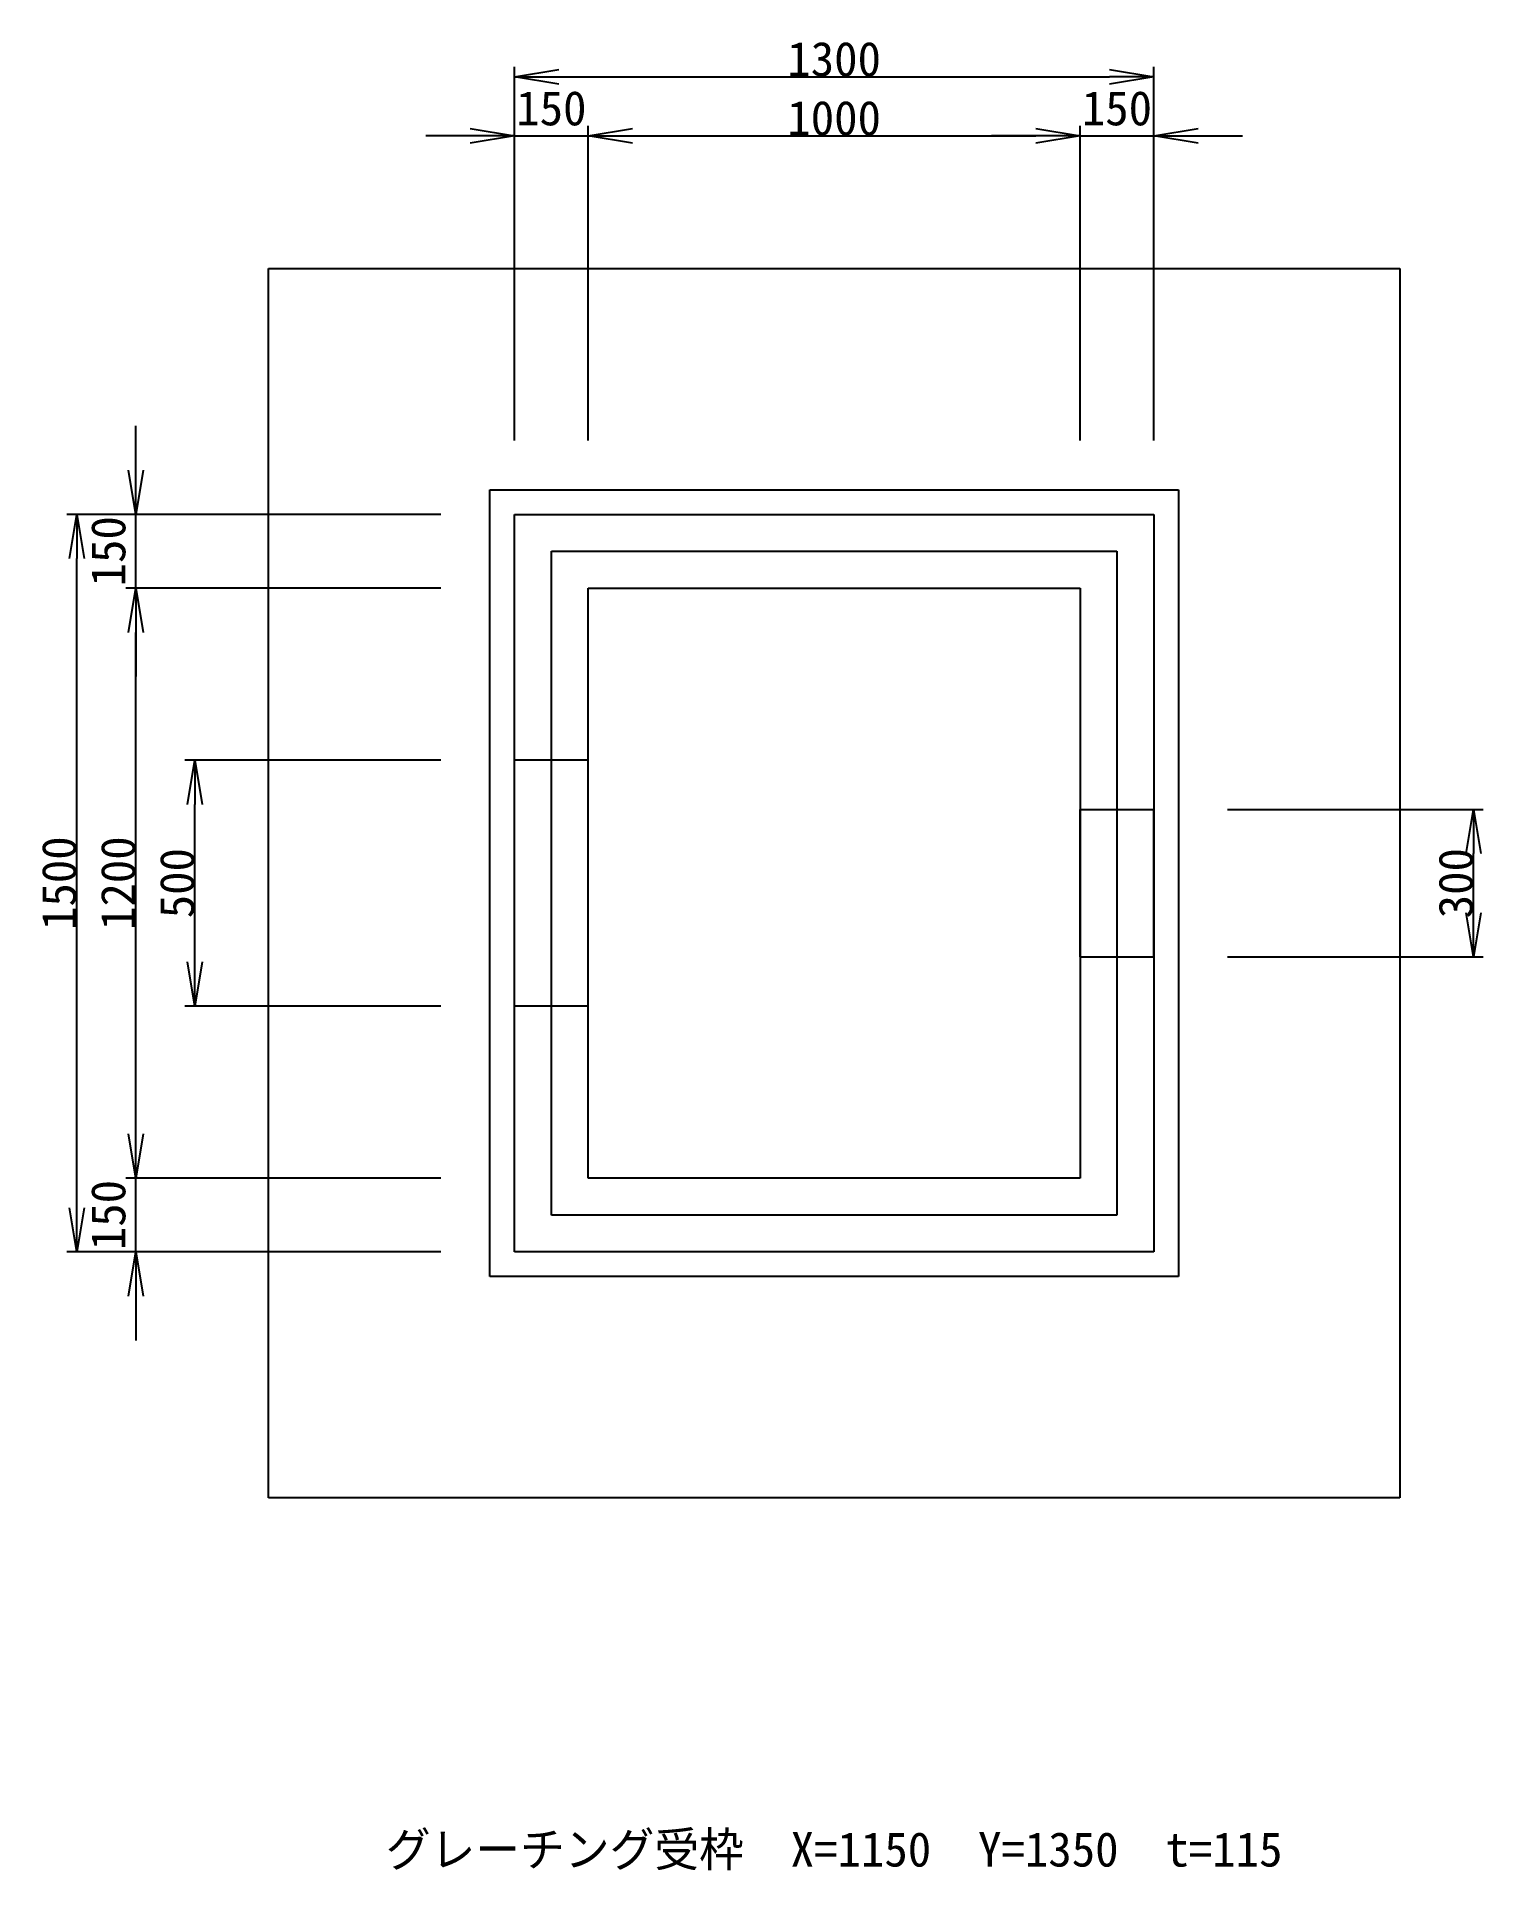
# Model space of a CAD drawing. Header units: millimetres. Extents: x -1622 to 1320, y -2008 to 1722.
import ezdxf
from ezdxf.enums import TextEntityAlignment as Align

# ---------------------------------------------------------------- set-up
doc = ezdxf.new("R2010")
doc.units = ezdxf.units.MM
doc.linetypes.add('DASHED', pattern=[2, 2])
for name, color, linetype in [('MASU_BASE', 2, 'Continuous'), ('MASU_CONC', 7, 'Continuous'), ('MASU_DIM', 7, 'Continuous'), ('MASU_EARTH', 3, 'Continuous'), ('MASU_GRAT', 4, 'Continuous'), ('MASU_KIRI', 6, 'Continuous')]:
    doc.layers.add(name, color=color, linetype=linetype)
doc.dimstyles.new('MASU_DIM_STYLE', dxfattribs={"dimtxt": 70, "dimasz": 90, "dimexe": 20, "dimexo": 0, "dimtad": 1, "dimblk": 'OPEN', "dimblk1": 'OPEN', "dimblk2": 'OPEN', "dimcen": 2.5, "dimclrd": 7, "dimclre": 7, "dimclrt": 7, "dimazin": 3, "dimtfac": 1, "dimtmove": 0, "dimatfit": 3, "dimlwd": -4, "dimlwe": -4})

# ---------------------------------------------------------------- blocks, each defined once
blk = doc.blocks.new('_OPEN')
at = {"color": 0, "linetype": 'BYBLOCK'}
blk.add_line((0, 0), (-1, 0), dxfattribs=at)
blk.add_lwpolyline([(-1, 0.164), (0, 0), (-1, -0.164)], dxfattribs=at)
blk = doc.blocks.new('*D1')
at = {"color": 7}
for p, q in [((800, 150), (1320, 150)), ((1300, -60), (1300, 60)), ((800, -150), (1320, -150))]:
    blk.add_line(p, q, dxfattribs=at)
at = {"layer": 'Defpoints'}
for p in [(800, 150), (800, -150), (1300, -150)]:
    blk.add_point(p, dxfattribs=at)
at = {"layer": 'MASU_DIM', "color": 7, "xscale": 90, "yscale": 90}
for p, rotation in [((1300, 150), 90), ((1300, -150), 270)]:
    blk.add_blockref('_OPEN', p, dxfattribs=dict(at, rotation=rotation))
at = {"layer": 'MASU_DIM', "color": 7, "insert": (1264.375, 0), "char_height": 70, "attachment_point": 5, "rotation": 90}
blk.add_mtext('300', dxfattribs=at)
blk = doc.blocks.new('*D2')
at = {"color": 7}
for p, q in [((-800, 250), (-1320, 250)), ((-1300, -160), (-1300, 160)), ((-800, -250), (-1320, -250))]:
    blk.add_line(p, q, dxfattribs=at)
at = {"layer": 'Defpoints'}
for p in [(-800, 250), (-1300, -250), (-800, -250)]:
    blk.add_point(p, dxfattribs=at)
at = {"layer": 'MASU_DIM', "color": 7, "xscale": 90, "yscale": 90}
for p, rotation in [((-1300, 250), 90), ((-1300, -250), 270)]:
    blk.add_blockref('_OPEN', p, dxfattribs=dict(at, rotation=rotation))
at = {"layer": 'MASU_DIM', "color": 7, "insert": (-1335.625, 0), "char_height": 70, "attachment_point": 5, "rotation": 90}
blk.add_mtext('500', dxfattribs=at)
blk = doc.blocks.new('*D3')
at = {"color": 7}
for p, q in [((-650, 900), (-650, 1540)), ((-500, 900), (-500, 1540)), ((-740, 1520), (-830, 1520)), ((-650, 1520), (-500, 1520)), ((-410, 1520), (-320, 1520))]:
    blk.add_line(p, q, dxfattribs=at)
at = {"layer": 'Defpoints'}
for p in [(-650, 1520), (-650, 900), (-500, 900)]:
    blk.add_point(p, dxfattribs=at)
at = {"layer": 'MASU_DIM', "color": 7, "xscale": 90, "yscale": 90}
blk.add_blockref('_OPEN', (-650, 1520), dxfattribs=at)
at = {"layer": 'MASU_DIM', "color": 7, "xscale": 90, "yscale": 90, "rotation": 180}
blk.add_blockref('_OPEN', (-500, 1520), dxfattribs=at)
at = {"layer": 'MASU_DIM', "color": 7, "insert": (-575, 1575.625), "char_height": 70, "attachment_point": 5}
blk.add_mtext('150', dxfattribs=at)
blk = doc.blocks.new('*D4')
at = {"color": 7}
for p, q in [((-500, 900), (-500, 1540)), ((500, 900), (500, 1540)), ((-410, 1520), (410, 1520))]:
    blk.add_line(p, q, dxfattribs=at)
at = {"layer": 'Defpoints'}
for p in [(-500, 1520), (-500, 900), (500, 900)]:
    blk.add_point(p, dxfattribs=at)
at = {"layer": 'MASU_DIM', "color": 7, "xscale": 90, "yscale": 90, "rotation": 180}
blk.add_blockref('_OPEN', (-500, 1520), dxfattribs=at)
at = {"layer": 'MASU_DIM', "color": 7, "xscale": 90, "yscale": 90}
blk.add_blockref('_OPEN', (500, 1520), dxfattribs=at)
at = {"layer": 'MASU_DIM', "color": 7, "insert": (0, 1555.625), "char_height": 70, "attachment_point": 5}
blk.add_mtext('1000', dxfattribs=at)
blk = doc.blocks.new('*D5')
at = {"color": 7}
for p, q in [((500, 900), (500, 1540)), ((650, 900), (650, 1540)), ((410, 1520), (320, 1520)), ((500, 1520), (650, 1520)), ((740, 1520), (830, 1520))]:
    blk.add_line(p, q, dxfattribs=at)
at = {"layer": 'Defpoints'}
for p in [(500, 1520), (500, 900), (650, 900)]:
    blk.add_point(p, dxfattribs=at)
at = {"layer": 'MASU_DIM', "color": 7, "xscale": 90, "yscale": 90}
blk.add_blockref('_OPEN', (500, 1520), dxfattribs=at)
at = {"layer": 'MASU_DIM', "color": 7, "xscale": 90, "yscale": 90, "rotation": 180}
blk.add_blockref('_OPEN', (650, 1520), dxfattribs=at)
at = {"layer": 'MASU_DIM', "color": 7, "insert": (575, 1575.625), "char_height": 70, "attachment_point": 5}
blk.add_mtext('150', dxfattribs=at)
blk = doc.blocks.new('*D6')
at = {"color": 7}
for p, q in [((-1420, -510), (-1420, -420)), ((-800, -600), (-1440, -600)), ((-1420, -750), (-1420, -600)), ((-800, -750), (-1440, -750)), ((-1420, -840), (-1420, -930))]:
    blk.add_line(p, q, dxfattribs=at)
at = {"layer": 'Defpoints'}
for p in [(-800, -600), (-1420, -750), (-800, -750)]:
    blk.add_point(p, dxfattribs=at)
at = {"layer": 'MASU_DIM', "color": 7, "xscale": 90, "yscale": 90}
for p, rotation in [((-1420, -600), 270), ((-1420, -750), 90)]:
    blk.add_blockref('_OPEN', p, dxfattribs=dict(at, rotation=rotation))
at = {"layer": 'MASU_DIM', "color": 7, "insert": (-1475.625, -675), "char_height": 70, "attachment_point": 5, "rotation": 90}
blk.add_mtext('150', dxfattribs=at)
blk = doc.blocks.new('*D7')
at = {"color": 7}
for p, q in [((-800, 600), (-1440, 600)), ((-1420, -510), (-1420, 510)), ((-800, -600), (-1440, -600))]:
    blk.add_line(p, q, dxfattribs=at)
at = {"layer": 'Defpoints'}
for p in [(-800, 600), (-1420, -600), (-800, -600)]:
    blk.add_point(p, dxfattribs=at)
at = {"layer": 'MASU_DIM', "color": 7, "xscale": 90, "yscale": 90}
for p, rotation in [((-1420, 600), 90), ((-1420, -600), 270)]:
    blk.add_blockref('_OPEN', p, dxfattribs=dict(at, rotation=rotation))
at = {"layer": 'MASU_DIM', "color": 7, "insert": (-1455.625, 0), "char_height": 70, "attachment_point": 5, "rotation": 90}
blk.add_mtext('1200', dxfattribs=at)
blk = doc.blocks.new('*D8')
at = {"color": 7}
for p, q in [((-1420, 840), (-1420, 930)), ((-800, 750), (-1440, 750)), ((-1420, 600), (-1420, 750)), ((-800, 600), (-1440, 600)), ((-1420, 510), (-1420, 420))]:
    blk.add_line(p, q, dxfattribs=at)
at = {"layer": 'Defpoints'}
for p in [(-800, 750), (-1420, 600), (-800, 600)]:
    blk.add_point(p, dxfattribs=at)
at = {"layer": 'MASU_DIM', "color": 7, "xscale": 90, "yscale": 90}
for p, rotation in [((-1420, 750), 270), ((-1420, 600), 90)]:
    blk.add_blockref('_OPEN', p, dxfattribs=dict(at, rotation=rotation))
at = {"layer": 'MASU_DIM', "color": 7, "insert": (-1475.625, 675), "char_height": 70, "attachment_point": 5, "rotation": 90}
blk.add_mtext('150', dxfattribs=at)
blk = doc.blocks.new('*D9')
at = {"color": 7}
for p, q in [((-650, 900), (-650, 1660)), ((650, 900), (650, 1660)), ((-560, 1640), (560, 1640))]:
    blk.add_line(p, q, dxfattribs=at)
at = {"layer": 'Defpoints'}
for p in [(-650, 1640), (-650, 900), (650, 900)]:
    blk.add_point(p, dxfattribs=at)
at = {"layer": 'MASU_DIM', "color": 7, "xscale": 90, "yscale": 90, "rotation": 180}
blk.add_blockref('_OPEN', (-650, 1640), dxfattribs=at)
at = {"layer": 'MASU_DIM', "color": 7, "xscale": 90, "yscale": 90}
blk.add_blockref('_OPEN', (650, 1640), dxfattribs=at)
at = {"layer": 'MASU_DIM', "color": 7, "insert": (0, 1675.625), "char_height": 70, "attachment_point": 5}
blk.add_mtext('1300', dxfattribs=at)
blk = doc.blocks.new('*D10')
at = {"color": 7}
for p, q in [((-800, 750), (-1560, 750)), ((-1540, -660), (-1540, 660)), ((-800, -750), (-1560, -750))]:
    blk.add_line(p, q, dxfattribs=at)
at = {"layer": 'Defpoints'}
for p in [(-800, 750), (-1540, -750), (-800, -750)]:
    blk.add_point(p, dxfattribs=at)
at = {"layer": 'MASU_DIM', "color": 7, "xscale": 90, "yscale": 90}
for p, rotation in [((-1540, 750), 90), ((-1540, -750), 270)]:
    blk.add_blockref('_OPEN', p, dxfattribs=dict(at, rotation=rotation))
at = {"layer": 'MASU_DIM', "color": 7, "insert": (-1575.625, 0), "char_height": 70, "attachment_point": 5, "rotation": 90}
blk.add_mtext('1500', dxfattribs=at)

msp = doc.modelspace()

# ---------------------------------------------------------------- linework, layer by layer
at = {"layer": 'MASU_BASE', "linetype": 'Continuous'}
for p, q in [((-700, -800), (-700, 800)), ((-700, 800), (700, 800)), ((700, 800), (700, -800)), ((700, -800), (-700, -800))]:
    msp.add_line(p, q, dxfattribs=at)
at = {"layer": 'MASU_CONC', "linetype": 'Continuous'}
for p, q in [((-650, -750), (-650, 750)), ((-650, 750), (650, 750)), ((650, 750), (650, -750)), ((-500, -600), (-500, 600)), ((-500, 600), (500, 600)), ((500, 600), (500, -600)), ((500, -600), (-500, -600)), ((650, -750), (-650, -750))]:
    msp.add_line(p, q, dxfattribs=at)
at = {"layer": 'MASU_EARTH', "linetype": 'DASHED'}
for p, q in [((-1150, -1250), (-1150, 1250)), ((-1150, 1250), (1150, 1250)), ((-1150, -1250), (-1150, 1250)), ((-1150, 1250), (1150, 1250)), ((-1150, 1250), (-1150, 1250)), ((1150, 1250), (1150, -1250)), ((1150, 1250), (1150, -1250)), ((1150, 1250), (1150, 1250)), ((1150, -1250), (-1150, -1250)), ((1150, -1250), (-1150, -1250)), ((-1150, -1250), (-1150, -1250)), ((1150, -1250), (1150, -1250))]:
    msp.add_line(p, q, dxfattribs=at)
at = {"layer": 'MASU_GRAT', "linetype": 'Continuous'}
for p, q in [((-575, -675), (-575, 675)), ((-575, 675), (575, 675)), ((575, 675), (575, -675)), ((575, -675), (-575, -675))]:
    msp.add_line(p, q, dxfattribs=at)
at = {"layer": 'MASU_KIRI', "linetype": 'DASHED'}
for p, q in [((-650, -250), (-650, 250)), ((-500, 250), (-650, 250)), ((-500, -250), (-500, 250)), ((500, -150), (500, 150)), ((500, 150), (650, 150)), ((650, -150), (650, 150)), ((500, -150), (650, -150)), ((-500, -250), (-650, -250))]:
    msp.add_line(p, q, dxfattribs=at)

# ---------------------------------------------------------------- texts
at = {"layer": 'MASU_DIM', "color": 7}
msp.add_text('グレーチング受枠  X=1150  Y=1350  t=115', height=70, dxfattribs=at).set_placement((0, -2000), align=Align.CENTER)

# ---------------------------------------------------------------- dimensions: what is measured, and where the dimension line sits
at = {"layer": 'MASU_DIM'}
for base, p1, p2, picture, middle in [((-650, 1640), (-650, 900), (650, 900), '*D9', (0, 1675.625)), ((-650, 1520), (-650, 900), (-500, 900), '*D3', (-575, 1575.625)), ((500, 1520), (500, 900), (650, 900), '*D5', (575, 1575.625)), ((-500, 1520), (-500, 900), (500, 900), '*D4', (0, 1555.625))]:
    dim = msp.add_linear_dim(base=base, p1=p1, p2=p2, dimstyle='MASU_DIM_STYLE', dxfattribs=at)
    dim.commit()
    dim.dimension.update_dxf_attribs({"geometry": picture, "text_midpoint": middle})
for base, p1, p2, picture, middle in [((-1420, 600), (-800, 600), (-800, 750), '*D8', (-1475.625, 675)), ((-1540, -750), (-800, -750), (-800, 750), '*D10', (-1575.625, 0)), ((-1420, -600), (-800, -600), (-800, 600), '*D7', (-1455.625, 0)), ((-1300, -250), (-800, -250), (-800, 250), '*D2', (-1335.625, 0)), ((1300, -150), (800, -150), (800, 150), '*D1', (1264.375, 0)), ((-1420, -750), (-800, -750), (-800, -600), '*D6', (-1475.625, -675))]:
    dim = msp.add_linear_dim(base=base, p1=p1, p2=p2, angle=90, dimstyle='MASU_DIM_STYLE', dxfattribs=at)
    dim.commit()
    dim.dimension.update_dxf_attribs({"geometry": picture, "text_midpoint": middle})

doc.saveas('drawing.dxf')
